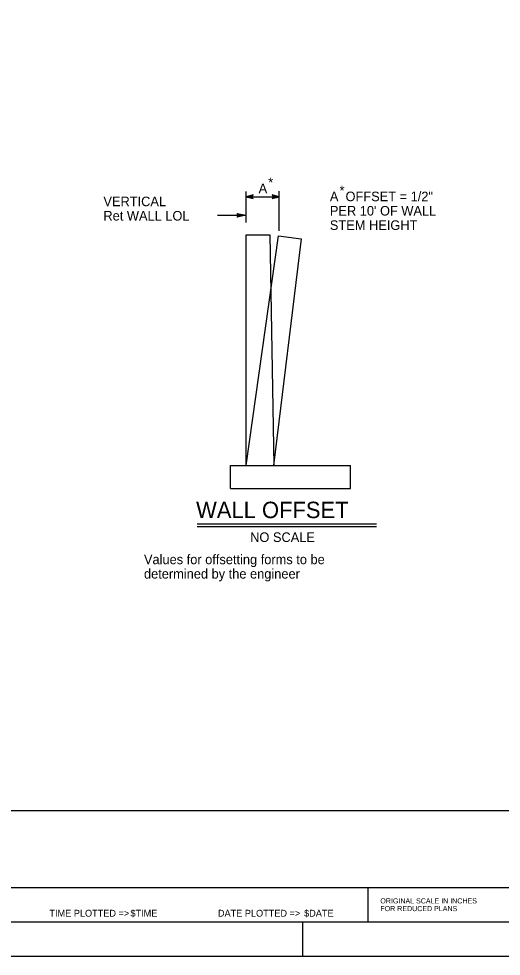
# Model space of a CAD drawing. Extents: x 0 to 2.83, y 0 to 1.83.
# Drawn here: x 0.842 to 1.43, y 0 to 1.143 of the extents above; entities that cross this region are included whole.
import ezdxf

# ---------------------------------------------------------------- set-up
doc = ezdxf.new("R2010")
doc.units = 0
for name, color, linetype in [('10 Sheet Format', 7, 'Continuous'), ('210 Border', 7, 'Continuous'), ('212 Leaders and Dim Lines', 7, 'Continuous'), ('214 Text and Titles', 7, 'Continuous'), ('240 Concrete', 7, 'Continuous')]:
    doc.layers.add(name, color=color, linetype=linetype)

msp = doc.modelspace()

# ---------------------------------------------------------------- linework, layer by layer
at = {"layer": '10 Sheet Format'}
msp.add_lwpolyline([(0, 0), (2.8333, 0), (2.8333, 1.8333), (0, 1.8333)], close=True, dxfattribs=at)
at = {"layer": '210 Border'}
for p, q in [((2.7917, 0.1771), (0.0833, 0.1771)), ((2.7917, 0.0833), (0.0833, 0.0833)), ((1.2671, 0.0833), (1.2671, 0.0417)), ((2.7917, 0.0417), (0.0833, 0.0417)), ((1.1875, 0.0417), (1.1875, 0))]:
    msp.add_line(p, q, dxfattribs=at)
at = {"layer": '212 Leaders and Dim Lines'}
for p, q in [((1.119, 0.8948), (1.119, 0.9326)), ((1.119, 0.9261), (1.1591, 0.9261)), ((1.1591, 0.8843), (1.1591, 0.9329)), ((1.084, 0.9034), (1.1186, 0.9034)), ((1.1092, 0.9034), (1.1078, 0.9058)), ((1.1078, 0.9058), (1.1078, 0.9058)), ((1.1078, 0.9058), (1.1186, 0.9034)), ((1.1186, 0.9034), (1.1078, 0.901)), ((1.1078, 0.901), (1.1092, 0.9034)), ((1.1081, 0.9052), (1.1161, 0.9034)), ((1.1161, 0.9034), (1.1082, 0.9016)), ((1.1136, 0.9034), (1.1085, 0.9023)), ((1.1086, 0.9045), (1.1136, 0.9034)), ((1.1089, 0.9039), (1.1111, 0.9034)), ((1.1111, 0.9034), (1.1089, 0.9029)), ((1.1186, 0.9034), (1.1186, 0.9034)), ((1.1078, 0.901), (1.1078, 0.901))]:
    msp.add_line(p, q, dxfattribs=at)
for points in [[(1.119, 0.9261), (1.1275, 0.924), (1.1261, 0.9261), (1.1275, 0.9282), (1.119, 0.9261)], [(1.1205, 0.9261), (1.1266, 0.9246), (1.1256, 0.9261), (1.1266, 0.9276), (1.1205, 0.9261)], [(1.1218, 0.9261), (1.1259, 0.9251), (1.1253, 0.9261), (1.1259, 0.9271), (1.1218, 0.9261)], [(1.1228, 0.9261), (1.1254, 0.9255), (1.125, 0.9261), (1.1254, 0.9268), (1.1228, 0.9261)], [(1.1229, 0.9264), (1.1248, 0.9259), (1.1246, 0.9261), (1.1248, 0.9263), (1.1229, 0.9258)], [(1.1591, 0.9261), (1.1506, 0.9282), (1.152, 0.9261), (1.1506, 0.924), (1.1591, 0.9261)], [(1.1576, 0.9261), (1.1515, 0.9276), (1.1525, 0.9261), (1.1515, 0.9246), (1.1576, 0.9261)], [(1.1563, 0.9261), (1.1521, 0.9271), (1.1528, 0.9261), (1.1521, 0.9251), (1.1563, 0.9261)], [(1.1553, 0.9261), (1.1527, 0.9268), (1.1531, 0.9261), (1.1527, 0.9255), (1.1553, 0.9261)], [(1.1552, 0.9258), (1.1533, 0.9263), (1.1535, 0.9261), (1.1533, 0.9259), (1.1552, 0.9264)]]:
    msp.add_lwpolyline(points, dxfattribs=at)
at = {"layer": '214 Text and Titles'}
for p, q in [((1.0592, 0.5274), (1.2776, 0.5274)), ((1.0592, 0.5241), (1.2776, 0.5241))]:
    msp.add_line(p, q, dxfattribs=at)
at = {"layer": '240 Concrete'}
for p, q in [((1.119, 0.5983), (1.119, 0.8796)), ((1.119, 0.5983), (1.1584, 0.8784)), ((1.1191, 0.8796), (1.1476, 0.8796)), ((1.1476, 0.8796), (1.1528, 0.5983)), ((1.186, 0.8746), (1.1524, 0.5983)), ((1.1584, 0.8784), (1.186, 0.8746)), ((1.1, 0.5705), (1.1, 0.5983)), ((1.1, 0.5983), (1.2459, 0.5983)), ((1.2459, 0.5705), (1.2459, 0.5983)), ((1.1, 0.5705), (1.2459, 0.5705))]:
    msp.add_line(p, q, dxfattribs=at)

# ---------------------------------------------------------------- texts
at = {"layer": '10 Sheet Format'}
for s, height, p in [('$TIME', 0.00833, (0.9779, 0.0483)), ('$DATE', 0.00833, (1.1895, 0.0483)), ('TIME PLOTTED =>', 0.008333, (0.8792, 0.0483)), ('DATE PLOTTED =>', 0.008333, (1.0845, 0.0483))]:
    msp.add_text(s, height=height, dxfattribs=at).set_placement(p)
at = {"layer": '210 Border'}
for s, p in [('ORIGINAL SCALE IN INCHES', (1.2824, 0.0644)), ('FOR REDUCED PLANS', (1.2824, 0.055))]:
    msp.add_text(s, height=0.006234, dxfattribs=at).set_placement(p)
at = {"layer": '214 Text and Titles'}
for s, height, p in [('*', 0.0117, (1.1458, 0.9376)), ('A', 0.0117, (1.1341, 0.9304)), ('*', 0.0117, (1.2327, 0.9278)), ('VERTICAL', 0.01167, (0.945, 0.9145)), ('A  OFFSET = 1/2"', 0.011667, (1.2209, 0.9206)), ("PER 10' OF WALL", 0.011667, (1.2209, 0.9031)), ('Ret WALL LOL', 0.011667, (0.945, 0.897)), ('STEM HEIGHT', 0.011667, (1.2209, 0.8856)), ('WALL OFFSET', 0.020003, (1.0579, 0.5342)), ('NO SCALE', 0.01167, (1.1238, 0.5051)), ('Values for offsetting forms to be', 0.011667, (0.9944, 0.478)), ('determined by the engineer', 0.011667, (0.9944, 0.4605))]:
    msp.add_text(s, height=height, dxfattribs=at).set_placement(p)

doc.saveas('drawing.dxf')
